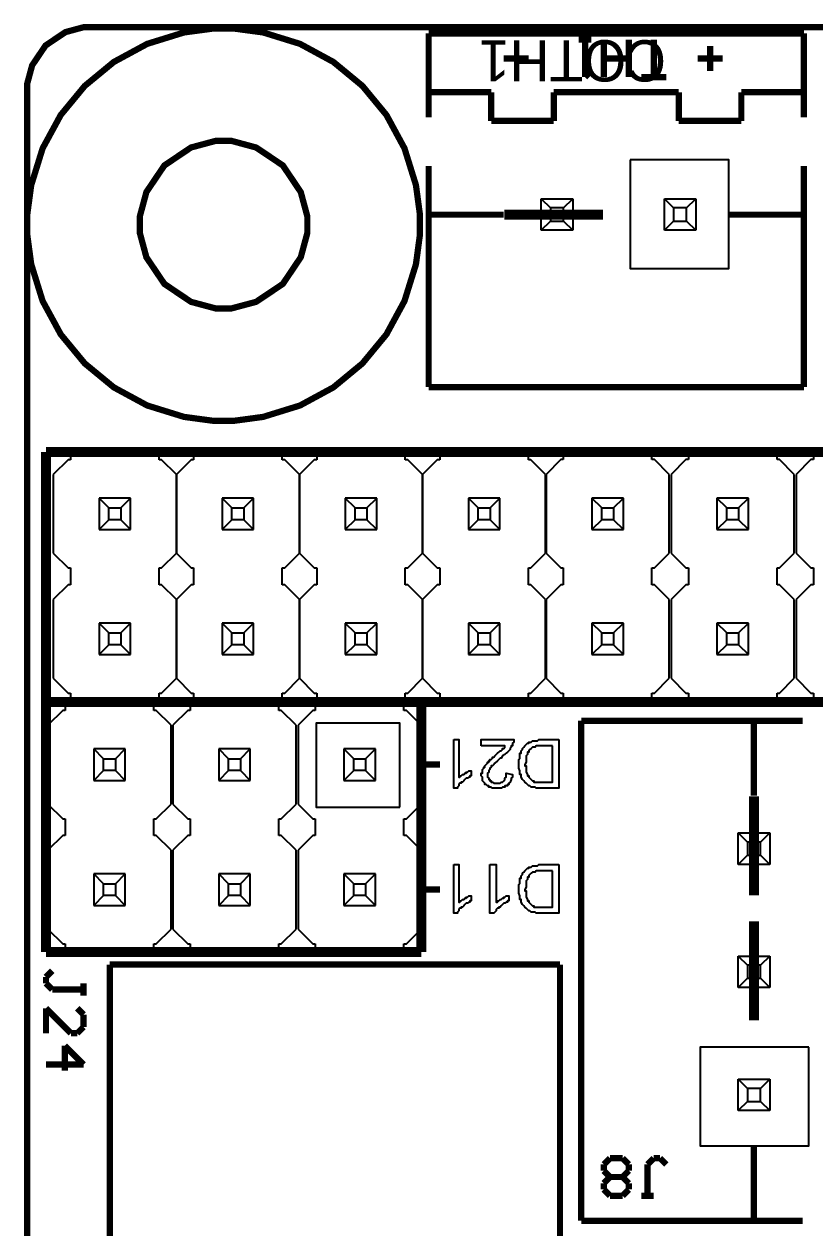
# Model space of a CAD drawing. Extents: x -110 to 1, y -84 to 0.
# Drawn here: x -109.55 to -93.49, y -24.3 to 0.15 of the extents above; entities that cross this region are included whole.
import ezdxf

# ---------------------------------------------------------------- set-up
doc = ezdxf.new("R2010")
doc.units = 0
doc.header["$MEASUREMENT"] = 0

msp = doc.modelspace()

# ---------------------------------------------------------------- linework, layer by layer
at = {"color": 7, "linetype": 'Continuous', "lineweight": 25}
for p, q in [((-99.043, -4.037), (-99.043, -3.397)), ((-99.043, -3.397), (-98.856, -3.584)), ((-99.043, -3.397), (-98.403, -3.397)), ((-98.591, -3.584), (-98.403, -3.397)), ((-98.403, -3.397), (-98.403, -4.037)), ((-96.543, -4.037), (-96.543, -3.397)), ((-96.543, -3.397), (-96.356, -3.584)), ((-96.543, -3.397), (-95.903, -3.397)), ((-96.091, -3.584), (-95.903, -3.397)), ((-95.903, -3.397), (-95.903, -4.037)), ((-98.856, -3.584), (-98.856, -3.849)), ((-98.591, -3.584), (-98.856, -3.584)), ((-98.591, -3.849), (-98.591, -3.584)), ((-96.356, -3.584), (-96.356, -3.849)), ((-96.091, -3.584), (-96.356, -3.584)), ((-96.091, -3.849), (-96.091, -3.584)), ((-99.043, -4.037), (-98.856, -3.849)), ((-98.856, -3.849), (-98.591, -3.849)), ((-98.591, -3.849), (-98.403, -4.037)), ((-96.543, -4.037), (-96.356, -3.849)), ((-96.356, -3.849), (-96.091, -3.849)), ((-96.091, -3.849), (-95.903, -4.037)), ((-98.403, -4.037), (-99.043, -4.037)), ((-95.903, -4.037), (-96.543, -4.037)), ((-108.603, -8.526), (-108.603, -8.696)), ((-106.803, -8.526), (-108.603, -8.526)), ((-106.803, -8.696), (-106.803, -8.526)), ((-106.104, -8.526), (-106.104, -8.696)), ((-104.304, -8.526), (-106.104, -8.526)), ((-104.304, -8.696), (-104.304, -8.526)), ((-103.604, -8.526), (-103.604, -8.696)), ((-101.804, -8.526), (-103.604, -8.526)), ((-101.804, -8.696), (-101.804, -8.526)), ((-101.104, -8.526), (-101.104, -8.696)), ((-99.304, -8.526), (-101.104, -8.526)), ((-99.304, -8.696), (-99.304, -8.526)), ((-98.596, -8.525), (-96.796, -8.525)), ((-98.596, -8.525), (-98.596, -8.695)), ((-96.796, -8.525), (-98.596, -8.525)), ((-96.796, -8.695), (-96.796, -8.525)), ((-96.056, -8.525), (-94.256, -8.525)), ((-96.056, -8.525), (-96.056, -8.695)), ((-94.256, -8.525), (-96.056, -8.525)), ((-94.256, -8.695), (-94.256, -8.525)), ((-93.516, -8.525), (-91.716, -8.525)), ((-93.516, -8.525), (-93.516, -8.695)), ((-91.716, -8.525), (-93.516, -8.525)), ((-108.653, -8.696), (-108.953, -8.996)), ((-108.603, -8.696), (-108.653, -8.696)), ((-106.753, -8.696), (-106.803, -8.696)), ((-106.453, -8.996), (-106.753, -8.696)), ((-106.154, -8.696), (-106.454, -8.996)), ((-106.104, -8.696), (-106.154, -8.696)), ((-104.254, -8.696), (-104.304, -8.696)), ((-103.954, -8.996), (-104.254, -8.696)), ((-103.654, -8.696), (-103.954, -8.996)), ((-103.604, -8.696), (-103.654, -8.696)), ((-101.754, -8.696), (-101.804, -8.696)), ((-101.454, -8.996), (-101.754, -8.696)), ((-101.154, -8.696), (-101.454, -8.996)), ((-101.104, -8.696), (-101.154, -8.696)), ((-99.254, -8.696), (-99.304, -8.696)), ((-98.954, -8.996), (-99.254, -8.696)), ((-98.646, -8.695), (-98.946, -8.995)), ((-98.596, -8.695), (-98.646, -8.695)), ((-96.746, -8.695), (-96.796, -8.695)), ((-96.446, -8.995), (-96.746, -8.695)), ((-96.106, -8.695), (-96.406, -8.995)), ((-96.056, -8.695), (-96.106, -8.695)), ((-94.206, -8.695), (-94.256, -8.695)), ((-93.906, -8.995), (-94.206, -8.695)), ((-93.566, -8.695), (-93.866, -8.995)), ((-93.516, -8.695), (-93.566, -8.695)), ((-108.953, -8.996), (-108.953, -10.596)), ((-106.454, -8.996), (-106.454, -10.596)), ((-106.453, -10.596), (-106.453, -8.996)), ((-103.954, -8.996), (-103.954, -10.596)), ((-103.954, -10.596), (-103.954, -8.996)), ((-101.454, -8.996), (-101.454, -10.596)), ((-101.454, -10.596), (-101.454, -8.996)), ((-98.954, -10.596), (-98.954, -8.996)), ((-98.946, -8.995), (-98.946, -10.595)), ((-96.446, -10.595), (-96.446, -8.995)), ((-96.406, -8.995), (-96.406, -10.595)), ((-93.906, -10.595), (-93.906, -8.995)), ((-93.866, -8.995), (-93.866, -10.595)), ((-107.823, -9.676), (-108.023, -9.476)), ((-107.383, -9.476), (-108.023, -9.476)), ((-108.023, -9.476), (-108.023, -10.116)), ((-107.583, -9.676), (-107.383, -9.476)), ((-107.383, -10.116), (-107.383, -9.476)), ((-105.324, -9.676), (-105.524, -9.476)), ((-104.884, -9.476), (-105.524, -9.476)), ((-105.524, -9.476), (-105.524, -10.116)), ((-105.084, -9.676), (-104.884, -9.476)), ((-104.884, -10.116), (-104.884, -9.476)), ((-102.824, -9.676), (-103.024, -9.476)), ((-102.384, -9.476), (-103.024, -9.476)), ((-103.024, -9.476), (-103.024, -10.116)), ((-102.584, -9.676), (-102.384, -9.476)), ((-102.384, -10.116), (-102.384, -9.476)), ((-100.324, -9.676), (-100.524, -9.476)), ((-99.884, -9.476), (-100.524, -9.476)), ((-100.524, -9.476), (-100.524, -10.116)), ((-100.084, -9.676), (-99.884, -9.476)), ((-99.884, -10.116), (-99.884, -9.476)), ((-97.816, -9.675), (-98.016, -9.475)), ((-97.376, -9.475), (-98.016, -9.475)), ((-98.016, -9.475), (-98.016, -10.115)), ((-97.576, -9.675), (-97.376, -9.475)), ((-97.376, -10.115), (-97.376, -9.475)), ((-95.276, -9.675), (-95.476, -9.475)), ((-94.836, -9.475), (-95.476, -9.475)), ((-95.476, -9.475), (-95.476, -10.115)), ((-95.036, -9.675), (-94.836, -9.475)), ((-94.836, -10.115), (-94.836, -9.475)), ((-107.823, -9.676), (-107.583, -9.676)), ((-107.823, -9.916), (-107.823, -9.676)), ((-107.583, -9.676), (-107.583, -9.916)), ((-105.324, -9.676), (-105.084, -9.676)), ((-105.324, -9.916), (-105.324, -9.676)), ((-105.084, -9.676), (-105.084, -9.916)), ((-102.824, -9.676), (-102.584, -9.676)), ((-102.824, -9.916), (-102.824, -9.676)), ((-102.584, -9.676), (-102.584, -9.916)), ((-100.324, -9.676), (-100.084, -9.676)), ((-100.324, -9.916), (-100.324, -9.676)), ((-100.084, -9.676), (-100.084, -9.916)), ((-97.816, -9.675), (-97.576, -9.675)), ((-97.816, -9.915), (-97.816, -9.675)), ((-97.576, -9.675), (-97.576, -9.915)), ((-95.276, -9.675), (-95.036, -9.675)), ((-95.276, -9.915), (-95.276, -9.675)), ((-95.036, -9.675), (-95.036, -9.915)), ((-107.823, -9.916), (-108.023, -10.116)), ((-107.583, -9.916), (-107.823, -9.916)), ((-107.583, -9.916), (-107.383, -10.116)), ((-105.324, -9.916), (-105.524, -10.116)), ((-105.084, -9.916), (-105.324, -9.916)), ((-105.084, -9.916), (-104.884, -10.116)), ((-102.824, -9.916), (-103.024, -10.116)), ((-102.584, -9.916), (-102.824, -9.916)), ((-102.584, -9.916), (-102.384, -10.116)), ((-100.324, -9.916), (-100.524, -10.116)), ((-100.084, -9.916), (-100.324, -9.916)), ((-100.084, -9.916), (-99.884, -10.116)), ((-97.816, -9.915), (-98.016, -10.115)), ((-97.576, -9.915), (-97.816, -9.915)), ((-97.576, -9.915), (-97.376, -10.115)), ((-95.276, -9.915), (-95.476, -10.115)), ((-95.036, -9.915), (-95.276, -9.915)), ((-95.036, -9.915), (-94.836, -10.115)), ((-108.023, -10.116), (-107.383, -10.116)), ((-105.524, -10.116), (-104.884, -10.116)), ((-103.024, -10.116), (-102.384, -10.116)), ((-100.524, -10.116), (-99.884, -10.116)), ((-98.016, -10.115), (-97.376, -10.115)), ((-95.476, -10.115), (-94.836, -10.115)), ((-108.953, -10.596), (-108.653, -10.896)), ((-106.753, -10.896), (-106.453, -10.596)), ((-106.454, -10.596), (-106.154, -10.896)), ((-104.254, -10.896), (-103.954, -10.596)), ((-103.954, -10.596), (-103.654, -10.896)), ((-101.754, -10.896), (-101.454, -10.596)), ((-101.454, -10.596), (-101.154, -10.896)), ((-99.254, -10.896), (-98.954, -10.596)), ((-98.946, -10.595), (-98.646, -10.895)), ((-96.746, -10.895), (-96.446, -10.595)), ((-96.406, -10.595), (-96.106, -10.895)), ((-94.206, -10.895), (-93.906, -10.595)), ((-93.866, -10.595), (-93.566, -10.895)), ((-108.653, -10.896), (-108.603, -10.896)), ((-108.603, -10.896), (-108.603, -11.236)), ((-106.803, -10.896), (-106.753, -10.896)), ((-106.803, -11.236), (-106.803, -10.896)), ((-106.154, -10.896), (-106.104, -10.896)), ((-106.104, -10.896), (-106.104, -11.236)), ((-104.304, -10.896), (-104.254, -10.896)), ((-104.304, -11.236), (-104.304, -10.896)), ((-103.654, -10.896), (-103.604, -10.896)), ((-103.604, -10.896), (-103.604, -11.236)), ((-101.804, -10.896), (-101.754, -10.896)), ((-101.804, -11.236), (-101.804, -10.896)), ((-101.154, -10.896), (-101.104, -10.896)), ((-101.104, -10.896), (-101.104, -11.236)), ((-99.304, -10.896), (-99.254, -10.896)), ((-99.304, -11.236), (-99.304, -10.896)), ((-98.646, -10.895), (-98.596, -10.895)), ((-98.596, -10.895), (-98.596, -11.235)), ((-96.796, -10.895), (-96.746, -10.895)), ((-96.796, -11.235), (-96.796, -10.895)), ((-96.106, -10.895), (-96.056, -10.895)), ((-96.056, -10.895), (-96.056, -11.235)), ((-94.256, -10.895), (-94.206, -10.895)), ((-94.256, -11.235), (-94.256, -10.895)), ((-93.566, -10.895), (-93.516, -10.895)), ((-93.516, -10.895), (-93.516, -11.235)), ((-108.653, -11.236), (-108.953, -11.536)), ((-108.603, -11.236), (-108.653, -11.236)), ((-106.753, -11.236), (-106.803, -11.236)), ((-106.453, -11.536), (-106.753, -11.236)), ((-106.154, -11.236), (-106.454, -11.536)), ((-106.104, -11.236), (-106.154, -11.236)), ((-104.254, -11.236), (-104.304, -11.236)), ((-103.954, -11.536), (-104.254, -11.236)), ((-103.654, -11.236), (-103.954, -11.536)), ((-103.604, -11.236), (-103.654, -11.236)), ((-101.754, -11.236), (-101.804, -11.236)), ((-101.454, -11.536), (-101.754, -11.236)), ((-101.154, -11.236), (-101.454, -11.536)), ((-101.104, -11.236), (-101.154, -11.236)), ((-99.254, -11.236), (-99.304, -11.236)), ((-98.954, -11.536), (-99.254, -11.236)), ((-98.646, -11.235), (-98.946, -11.535)), ((-98.596, -11.235), (-98.646, -11.235)), ((-96.746, -11.235), (-96.796, -11.235)), ((-96.446, -11.535), (-96.746, -11.235)), ((-96.106, -11.235), (-96.406, -11.535)), ((-96.056, -11.235), (-96.106, -11.235)), ((-94.206, -11.235), (-94.256, -11.235)), ((-93.906, -11.535), (-94.206, -11.235)), ((-93.566, -11.235), (-93.866, -11.535)), ((-93.516, -11.235), (-93.566, -11.235)), ((-108.953, -11.536), (-108.953, -13.136)), ((-106.454, -11.536), (-106.454, -13.136)), ((-106.453, -13.136), (-106.453, -11.536)), ((-103.954, -11.536), (-103.954, -13.136)), ((-103.954, -13.136), (-103.954, -11.536)), ((-101.454, -11.536), (-101.454, -13.136)), ((-101.454, -13.136), (-101.454, -11.536)), ((-98.954, -13.136), (-98.954, -11.536)), ((-98.946, -11.535), (-98.946, -13.135)), ((-96.446, -13.135), (-96.446, -11.535)), ((-96.406, -11.535), (-96.406, -13.135)), ((-93.906, -13.135), (-93.906, -11.535)), ((-93.866, -11.535), (-93.866, -13.135)), ((-107.823, -12.216), (-108.023, -12.016)), ((-107.383, -12.016), (-108.023, -12.016)), ((-108.023, -12.016), (-108.023, -12.656)), ((-107.823, -12.216), (-107.583, -12.216)), ((-107.823, -12.456), (-107.823, -12.216)), ((-107.583, -12.216), (-107.383, -12.016)), ((-107.583, -12.216), (-107.583, -12.456)), ((-107.383, -12.656), (-107.383, -12.016)), ((-105.324, -12.216), (-105.524, -12.016)), ((-104.884, -12.016), (-105.524, -12.016)), ((-105.524, -12.016), (-105.524, -12.656)), ((-105.324, -12.216), (-105.084, -12.216)), ((-105.324, -12.456), (-105.324, -12.216)), ((-105.084, -12.216), (-104.884, -12.016)), ((-105.084, -12.216), (-105.084, -12.456)), ((-104.884, -12.656), (-104.884, -12.016)), ((-102.824, -12.216), (-103.024, -12.016)), ((-102.384, -12.016), (-103.024, -12.016)), ((-103.024, -12.016), (-103.024, -12.656)), ((-102.824, -12.216), (-102.584, -12.216)), ((-102.824, -12.456), (-102.824, -12.216)), ((-102.584, -12.216), (-102.384, -12.016)), ((-102.584, -12.216), (-102.584, -12.456)), ((-102.384, -12.656), (-102.384, -12.016)), ((-100.324, -12.216), (-100.524, -12.016)), ((-99.884, -12.016), (-100.524, -12.016)), ((-100.524, -12.016), (-100.524, -12.656)), ((-100.324, -12.216), (-100.084, -12.216)), ((-100.324, -12.456), (-100.324, -12.216)), ((-100.084, -12.216), (-99.884, -12.016)), ((-100.084, -12.216), (-100.084, -12.456)), ((-99.884, -12.656), (-99.884, -12.016)), ((-97.816, -12.215), (-98.016, -12.015)), ((-97.376, -12.015), (-98.016, -12.015)), ((-98.016, -12.015), (-98.016, -12.655)), ((-97.816, -12.215), (-97.576, -12.215)), ((-97.816, -12.455), (-97.816, -12.215)), ((-97.576, -12.215), (-97.376, -12.015)), ((-97.576, -12.215), (-97.576, -12.455)), ((-97.376, -12.655), (-97.376, -12.015)), ((-95.276, -12.215), (-95.476, -12.015)), ((-94.836, -12.015), (-95.476, -12.015)), ((-95.476, -12.015), (-95.476, -12.655)), ((-95.276, -12.215), (-95.036, -12.215)), ((-95.276, -12.455), (-95.276, -12.215)), ((-95.036, -12.215), (-94.836, -12.015)), ((-95.036, -12.215), (-95.036, -12.455)), ((-94.836, -12.655), (-94.836, -12.015)), ((-107.823, -12.456), (-108.023, -12.656)), ((-107.583, -12.456), (-107.823, -12.456)), ((-107.583, -12.456), (-107.383, -12.656)), ((-105.324, -12.456), (-105.524, -12.656)), ((-105.084, -12.456), (-105.324, -12.456)), ((-105.084, -12.456), (-104.884, -12.656)), ((-102.824, -12.456), (-103.024, -12.656)), ((-102.584, -12.456), (-102.824, -12.456)), ((-102.584, -12.456), (-102.384, -12.656)), ((-100.324, -12.456), (-100.524, -12.656)), ((-100.084, -12.456), (-100.324, -12.456)), ((-100.084, -12.456), (-99.884, -12.656)), ((-97.816, -12.455), (-98.016, -12.655)), ((-97.576, -12.455), (-97.816, -12.455)), ((-97.576, -12.455), (-97.376, -12.655)), ((-95.276, -12.455), (-95.476, -12.655)), ((-95.036, -12.455), (-95.276, -12.455)), ((-95.036, -12.455), (-94.836, -12.655)), ((-108.023, -12.656), (-107.383, -12.656)), ((-105.524, -12.656), (-104.884, -12.656)), ((-103.024, -12.656), (-102.384, -12.656)), ((-100.524, -12.656), (-99.884, -12.656)), ((-98.016, -12.655), (-97.376, -12.655)), ((-95.476, -12.655), (-94.836, -12.655)), ((-108.953, -13.136), (-108.653, -13.436)), ((-106.753, -13.436), (-106.453, -13.136)), ((-106.454, -13.136), (-106.154, -13.436)), ((-104.254, -13.436), (-103.954, -13.136)), ((-103.954, -13.136), (-103.654, -13.436)), ((-101.754, -13.436), (-101.454, -13.136)), ((-101.454, -13.136), (-101.154, -13.436)), ((-99.254, -13.436), (-98.954, -13.136)), ((-98.946, -13.135), (-98.646, -13.435)), ((-96.746, -13.435), (-96.446, -13.135)), ((-96.406, -13.135), (-96.106, -13.435)), ((-94.206, -13.435), (-93.906, -13.135)), ((-93.866, -13.135), (-93.566, -13.435)), ((-108.653, -13.436), (-108.603, -13.436)), ((-108.603, -13.436), (-108.603, -13.606)), ((-106.803, -13.436), (-106.753, -13.436)), ((-106.803, -13.606), (-106.803, -13.436)), ((-106.154, -13.436), (-106.104, -13.436)), ((-106.104, -13.436), (-106.104, -13.606)), ((-104.304, -13.436), (-104.254, -13.436)), ((-104.304, -13.606), (-104.304, -13.436)), ((-103.654, -13.436), (-103.604, -13.436)), ((-103.604, -13.436), (-103.604, -13.606)), ((-101.804, -13.436), (-101.754, -13.436)), ((-101.804, -13.606), (-101.804, -13.436)), ((-101.154, -13.436), (-101.104, -13.436)), ((-101.104, -13.436), (-101.104, -13.606)), ((-99.304, -13.436), (-99.254, -13.436)), ((-99.304, -13.606), (-99.304, -13.436)), ((-98.646, -13.435), (-98.596, -13.435)), ((-98.596, -13.435), (-98.596, -13.605)), ((-96.796, -13.435), (-96.746, -13.435)), ((-96.796, -13.605), (-96.796, -13.435)), ((-96.106, -13.435), (-96.056, -13.435)), ((-96.056, -13.435), (-96.056, -13.605)), ((-94.256, -13.435), (-94.206, -13.435)), ((-94.256, -13.605), (-94.256, -13.435)), ((-93.566, -13.435), (-93.516, -13.435)), ((-93.516, -13.435), (-93.516, -13.605)), ((-108.712, -13.62), (-108.712, -13.79)), ((-106.912, -13.62), (-108.712, -13.62)), ((-108.603, -13.606), (-106.803, -13.606)), ((-106.912, -13.79), (-106.912, -13.62)), ((-106.172, -13.62), (-106.172, -13.79)), ((-104.372, -13.62), (-106.172, -13.62)), ((-106.104, -13.606), (-104.304, -13.606)), ((-104.372, -13.79), (-104.372, -13.62)), ((-103.632, -13.62), (-103.632, -13.79)), ((-101.832, -13.62), (-103.632, -13.62)), ((-103.604, -13.606), (-101.804, -13.606)), ((-101.832, -13.79), (-101.832, -13.62)), ((-101.104, -13.606), (-99.304, -13.606)), ((-98.596, -13.605), (-96.796, -13.605)), ((-96.056, -13.605), (-94.256, -13.605)), ((-93.516, -13.605), (-91.716, -13.605)), ((-108.762, -13.79), (-109.062, -14.09)), ((-108.712, -13.79), (-108.762, -13.79)), ((-106.862, -13.79), (-106.912, -13.79)), ((-106.562, -14.09), (-106.862, -13.79)), ((-106.222, -13.79), (-106.522, -14.09)), ((-106.172, -13.79), (-106.222, -13.79)), ((-104.322, -13.79), (-104.372, -13.79)), ((-104.022, -14.09), (-104.322, -13.79)), ((-103.682, -13.79), (-103.982, -14.09)), ((-103.632, -13.79), (-103.682, -13.79)), ((-101.782, -13.79), (-101.832, -13.79)), ((-101.482, -14.09), (-101.782, -13.79)), ((-109.062, -14.09), (-109.062, -15.69)), ((-106.562, -15.69), (-106.562, -14.09)), ((-106.522, -14.09), (-106.522, -15.69)), ((-104.022, -15.69), (-104.022, -14.09)), ((-103.982, -14.09), (-103.982, -15.69)), ((-101.482, -15.69), (-101.482, -14.09)), ((-107.932, -14.77), (-108.132, -14.57)), ((-107.492, -14.57), (-108.132, -14.57)), ((-108.132, -14.57), (-108.132, -15.21)), ((-107.692, -14.77), (-107.492, -14.57)), ((-107.492, -15.21), (-107.492, -14.57)), ((-105.392, -14.77), (-105.592, -14.57)), ((-104.952, -14.57), (-105.592, -14.57)), ((-105.592, -14.57), (-105.592, -15.21)), ((-105.152, -14.77), (-104.952, -14.57)), ((-104.952, -15.21), (-104.952, -14.57)), ((-102.852, -14.77), (-103.052, -14.57)), ((-102.412, -14.57), (-103.052, -14.57)), ((-103.052, -14.57), (-103.052, -15.21)), ((-102.612, -14.77), (-102.412, -14.57)), ((-102.412, -15.21), (-102.412, -14.57)), ((-107.932, -14.77), (-107.692, -14.77)), ((-107.932, -15.01), (-107.932, -14.77)), ((-107.692, -14.77), (-107.692, -15.01)), ((-105.392, -14.77), (-105.152, -14.77)), ((-105.392, -15.01), (-105.392, -14.77)), ((-105.152, -14.77), (-105.152, -15.01)), ((-102.852, -14.77), (-102.612, -14.77)), ((-102.852, -15.01), (-102.852, -14.77)), ((-102.612, -14.77), (-102.612, -15.01)), ((-107.932, -15.01), (-108.132, -15.21)), ((-107.692, -15.01), (-107.932, -15.01)), ((-107.692, -15.01), (-107.492, -15.21)), ((-105.392, -15.01), (-105.592, -15.21)), ((-105.152, -15.01), (-105.392, -15.01)), ((-105.152, -15.01), (-104.952, -15.21)), ((-102.852, -15.01), (-103.052, -15.21)), ((-102.612, -15.01), (-102.852, -15.01)), ((-102.612, -15.01), (-102.412, -15.21)), ((-108.132, -15.21), (-107.492, -15.21)), ((-105.592, -15.21), (-104.952, -15.21)), ((-103.052, -15.21), (-102.412, -15.21)), ((-109.062, -15.69), (-108.762, -15.99)), ((-106.862, -15.99), (-106.562, -15.69)), ((-106.522, -15.69), (-106.222, -15.99)), ((-104.322, -15.99), (-104.022, -15.69)), ((-103.982, -15.69), (-103.682, -15.99)), ((-101.782, -15.99), (-101.482, -15.69)), ((-108.762, -15.99), (-108.712, -15.99)), ((-108.712, -15.99), (-108.712, -16.33)), ((-106.912, -15.99), (-106.862, -15.99)), ((-106.912, -16.33), (-106.912, -15.99)), ((-106.222, -15.99), (-106.172, -15.99)), ((-106.172, -15.99), (-106.172, -16.33)), ((-104.372, -15.99), (-104.322, -15.99)), ((-104.372, -16.33), (-104.372, -15.99)), ((-103.682, -15.99), (-103.632, -15.99)), ((-103.632, -15.99), (-103.632, -16.33)), ((-101.832, -15.99), (-101.782, -15.99)), ((-101.832, -16.33), (-101.832, -15.99)), ((-108.762, -16.33), (-109.062, -16.63)), ((-108.712, -16.33), (-108.762, -16.33)), ((-106.862, -16.33), (-106.912, -16.33)), ((-106.562, -16.63), (-106.862, -16.33)), ((-106.222, -16.33), (-106.522, -16.63)), ((-106.172, -16.33), (-106.222, -16.33)), ((-104.322, -16.33), (-104.372, -16.33)), ((-104.022, -16.63), (-104.322, -16.33)), ((-103.682, -16.33), (-103.982, -16.63)), ((-103.632, -16.33), (-103.682, -16.33)), ((-101.782, -16.33), (-101.832, -16.33)), ((-101.482, -16.63), (-101.782, -16.33)), ((-95.045, -16.917), (-95.045, -16.277)), ((-95.045, -16.277), (-94.857, -16.465)), ((-95.045, -16.277), (-94.405, -16.277)), ((-94.405, -16.277), (-94.592, -16.465)), ((-94.405, -16.277), (-94.405, -16.917)), ((-94.857, -16.465), (-94.857, -16.73)), ((-94.592, -16.465), (-94.857, -16.465)), ((-94.592, -16.73), (-94.592, -16.465)), ((-109.062, -16.63), (-109.062, -18.23)), ((-106.562, -18.23), (-106.562, -16.63)), ((-106.522, -16.63), (-106.522, -18.23)), ((-104.022, -18.23), (-104.022, -16.63)), ((-103.982, -16.63), (-103.982, -18.23)), ((-101.482, -18.23), (-101.482, -16.63)), ((-94.857, -16.73), (-95.045, -16.917)), ((-94.857, -16.73), (-94.592, -16.73)), ((-94.592, -16.73), (-94.405, -16.917)), ((-107.932, -17.31), (-108.132, -17.11)), ((-107.492, -17.11), (-108.132, -17.11)), ((-108.132, -17.11), (-108.132, -17.75)), ((-107.692, -17.31), (-107.492, -17.11)), ((-107.492, -17.75), (-107.492, -17.11)), ((-105.392, -17.31), (-105.592, -17.11)), ((-104.952, -17.11), (-105.592, -17.11)), ((-105.592, -17.11), (-105.592, -17.75)), ((-105.152, -17.31), (-104.952, -17.11)), ((-104.952, -17.75), (-104.952, -17.11)), ((-102.852, -17.31), (-103.052, -17.11)), ((-102.412, -17.11), (-103.052, -17.11)), ((-103.052, -17.11), (-103.052, -17.75)), ((-102.612, -17.31), (-102.412, -17.11)), ((-102.412, -17.75), (-102.412, -17.11)), ((-94.405, -16.917), (-95.045, -16.917)), ((-107.932, -17.31), (-107.692, -17.31)), ((-107.932, -17.55), (-107.932, -17.31)), ((-107.692, -17.31), (-107.692, -17.55)), ((-105.392, -17.31), (-105.152, -17.31)), ((-105.392, -17.55), (-105.392, -17.31)), ((-105.152, -17.31), (-105.152, -17.55)), ((-102.852, -17.31), (-102.612, -17.31)), ((-102.852, -17.55), (-102.852, -17.31)), ((-102.612, -17.31), (-102.612, -17.55)), ((-107.932, -17.55), (-108.132, -17.75)), ((-107.692, -17.55), (-107.932, -17.55)), ((-107.692, -17.55), (-107.492, -17.75)), ((-105.392, -17.55), (-105.592, -17.75)), ((-105.152, -17.55), (-105.392, -17.55)), ((-105.152, -17.55), (-104.952, -17.75)), ((-102.852, -17.55), (-103.052, -17.75)), ((-102.612, -17.55), (-102.852, -17.55)), ((-102.612, -17.55), (-102.412, -17.75)), ((-108.132, -17.75), (-107.492, -17.75)), ((-105.592, -17.75), (-104.952, -17.75)), ((-103.052, -17.75), (-102.412, -17.75)), ((-109.062, -18.23), (-108.762, -18.53)), ((-106.862, -18.53), (-106.562, -18.23)), ((-106.522, -18.23), (-106.222, -18.53)), ((-104.322, -18.53), (-104.022, -18.23)), ((-103.982, -18.23), (-103.682, -18.53)), ((-101.782, -18.53), (-101.482, -18.23)), ((-108.762, -18.53), (-108.712, -18.53)), ((-108.712, -18.53), (-108.712, -18.7)), ((-106.912, -18.53), (-106.862, -18.53)), ((-106.912, -18.7), (-106.912, -18.53)), ((-106.222, -18.53), (-106.172, -18.53)), ((-106.172, -18.53), (-106.172, -18.7)), ((-104.372, -18.53), (-104.322, -18.53)), ((-104.372, -18.7), (-104.372, -18.53)), ((-103.682, -18.53), (-103.632, -18.53)), ((-103.632, -18.53), (-103.632, -18.7)), ((-101.832, -18.53), (-101.782, -18.53)), ((-101.832, -18.7), (-101.832, -18.53)), ((-108.712, -18.7), (-106.912, -18.7)), ((-106.912, -18.7), (-108.712, -18.7)), ((-106.172, -18.7), (-104.372, -18.7)), ((-104.372, -18.7), (-106.172, -18.7)), ((-103.632, -18.7), (-101.832, -18.7)), ((-101.832, -18.7), (-103.632, -18.7)), ((-95.045, -19.417), (-95.045, -18.777)), ((-95.045, -18.777), (-94.857, -18.965)), ((-95.045, -18.777), (-94.405, -18.777)), ((-94.405, -18.777), (-94.592, -18.965)), ((-94.405, -18.777), (-94.405, -19.417)), ((-94.857, -18.965), (-94.857, -19.23)), ((-94.592, -18.965), (-94.857, -18.965)), ((-94.592, -19.23), (-94.592, -18.965)), ((-94.857, -19.23), (-95.045, -19.417)), ((-94.857, -19.23), (-94.592, -19.23)), ((-94.592, -19.23), (-94.405, -19.417)), ((-94.405, -19.417), (-95.045, -19.417)), ((-95.045, -21.917), (-95.045, -21.277)), ((-95.045, -21.277), (-94.857, -21.465)), ((-95.045, -21.277), (-94.405, -21.277)), ((-94.857, -21.465), (-94.857, -21.73)), ((-94.592, -21.465), (-94.857, -21.465)), ((-94.405, -21.277), (-94.592, -21.465)), ((-94.592, -21.73), (-94.592, -21.465)), ((-94.405, -21.277), (-94.405, -21.917)), ((-94.857, -21.73), (-95.045, -21.917)), ((-94.857, -21.73), (-94.592, -21.73)), ((-94.592, -21.73), (-94.405, -21.917)), ((-94.405, -21.917), (-95.045, -21.917))]:
    msp.add_line(p, q, dxfattribs=at)
at = {"color": 0}
for points, const_width in [([(-109.482, -1.181), (-109.482, -1.058), (-109.382, -0.687), (-109.11, -0.284), (-108.706, -0.012), (-108.335, 0.088), (-108.213, 0.088)], 0.127), ([(-0.702, 0.088), (-108.213, 0.088)], 0.127), ([(-101.33, -0.039), (-101.33, -1.232)], 0.127), ([(-93.71, -0.039), (-101.33, -0.039)], 0.127), ([(-93.71, -0.039), (-93.71, -1.232)], 0.127), ([(-98.028, -0.166), (-98.282, -0.166)], 0.127), ([(-98.282, -0.166), (-98.154, -0.166)], 0.127), ([(-98.154, -0.166), (-98.154, -0.927)], 0.127), ([(-97.773, -0.927), (-97.773, -0.166)], 0.127), ([(-97.266, -0.927), (-97.266, -0.166)], 0.127), ([(-97.266, -0.166), (-97.266, -0.546)], 0.127), ([(-96.758, -0.927), (-96.758, -0.166)], 0.127), ([(-95.615, -0.8), (-95.615, -0.293)], 0.127), ([(-99.297, -0.546), (-99.806, -0.546)], 0.127), ([(-97.266, -0.546), (-97.773, -0.546)], 0.127), ([(-97.773, -0.546), (-97.773, -0.927)], 0.127), ([(-95.361, -0.546), (-95.869, -0.546)], 0.127), ([(-98.154, -0.927), (-98.028, -0.8)], 0.127), ([(-96.504, -0.927), (-97.012, -0.927)], 0.127), ([(-97.012, -0.927), (-96.758, -0.927)], 0.127), ([(-109.482, -1.181), (-109.482, -82.587)], 0.127), ([(-101.33, -1.232), (-101.33, -1.74)], 0.127), ([(-100.059, -1.232), (-101.33, -1.232)], 0.127), ([(-100.059, -1.232), (-100.059, -1.816)], 0.127), ([(-98.79, -1.232), (-98.79, -1.816)], 0.127), ([(-96.25, -1.232), (-98.79, -1.232)], 0.127), ([(-96.25, -1.232), (-96.25, -1.816)], 0.127), ([(-93.71, -1.232), (-94.98, -1.232)], 0.127), ([(-94.98, -1.232), (-94.98, -1.816)], 0.127), ([(-93.71, -1.232), (-93.71, -1.74)], 0.127), ([(-98.79, -1.816), (-100.059, -1.816)], 0.127), ([(-94.98, -1.816), (-96.25, -1.816)], 0.127), ([(-101.33, -2.73), (-101.33, -7.223)], 0.127), ([(-98.79, -3.618), (-98.79, -3.821)], 2.006), ([(-93.71, -2.73), (-93.71, -7.223)], 0.127), ([(-99.806, -3.72), (-101.33, -3.72)], 0.127), ([(-93.71, -3.72), (-95.234, -3.72)], 0.127), ([(-93.71, -7.223), (-101.33, -7.223)], 0.127), ([(-109.101, -8.543), (-109.101, -13.62)], 0.203), ([(-91.323, -8.543), (-109.101, -8.543)], 0.203), ([(-109.101, -13.62), (-109.101, -18.696)], 0.203), ([(-104.225, -13.62), (-109.101, -13.62)], 0.203), ([(-91.323, -13.62), (-109.101, -13.62)], 0.203), ([(-101.482, -13.62), (-109.101, -13.62)], 0.203), ([(-101.482, -13.62), (-101.482, -18.696)], 0.203), ([(-98.231, -14), (-98.231, -24.154)], 0.127), ([(-93.735, -14), (-98.231, -14)], 0.127), ([(-94.726, -14), (-94.726, -15.523)], 0.127), ([(-101.101, -14.888), (-101.482, -14.888)], 0.127), ([(-94.624, -16.539), (-94.828, -16.539)], 2.006), ([(-101.101, -17.427), (-101.482, -17.427)], 0.127), ([(-94.624, -19.077), (-94.828, -19.077)], 2.006), ([(-101.482, -18.696), (-109.101, -18.696)], 0.203), ([(-109.101, -19.204), (-108.974, -19.077)], 0.127), ([(-107.806, -18.95), (-107.806, -22.758)], 0.127), ([(-105.774, -18.95), (-107.806, -18.95)], 0.127), ([(-100.694, -18.95), (-105.774, -18.95)], 0.127), ([(-98.663, -18.95), (-100.694, -18.95)], 0.127), ([(-98.663, -18.95), (-98.663, -25.296)], 0.127), ([(-109.101, -19.331), (-109.101, -19.204)], 0.127), ([(-108.974, -19.457), (-109.101, -19.331)], 0.127), ([(-108.339, -19.584), (-108.339, -19.331)], 0.127), ([(-108.339, -19.331), (-108.339, -19.457)], 0.127), ([(-108.339, -19.457), (-108.974, -19.457)], 0.127), ([(-109.101, -20.346), (-109.101, -19.838)], 0.127), ([(-109.101, -19.838), (-108.593, -20.346)], 0.127), ([(-108.339, -19.965), (-108.467, -19.838)], 0.127), ([(-108.339, -20.219), (-108.339, -19.965)], 0.127), ([(-108.593, -20.346), (-108.467, -20.346)], 0.127), ([(-108.467, -20.346), (-108.339, -20.219)], 0.127), ([(-108.339, -20.981), (-108.72, -20.6)], 0.127), ([(-108.72, -20.6), (-108.72, -21.108)], 0.127), ([(-109.101, -20.981), (-108.339, -20.981)], 0.127), ([(-107.806, -22.758), (-107.806, -35.449)], 0.127), ([(-94.726, -22.631), (-94.726, -24.154)], 0.127), ([(-97.773, -23.011), (-97.646, -22.884)], 0.127), ([(-97.773, -23.138), (-97.773, -23.011)], 0.127), ([(-97.646, -22.884), (-97.393, -22.884)], 0.127), ([(-97.393, -22.884), (-97.266, -23.011)], 0.127), ([(-97.266, -23.011), (-97.266, -23.138)], 0.127), ([(-96.885, -23.011), (-96.758, -22.884)], 0.127), ([(-96.885, -23.646), (-96.885, -23.011)], 0.127), ([(-96.758, -22.884), (-96.631, -22.884)], 0.127), ([(-96.631, -22.884), (-96.504, -23.011)], 0.127), ([(-97.646, -23.265), (-97.773, -23.138)], 0.127), ([(-97.773, -23.392), (-97.646, -23.265)], 0.127), ([(-97.393, -23.265), (-97.646, -23.265)], 0.127), ([(-97.266, -23.138), (-97.393, -23.265)], 0.127), ([(-97.393, -23.265), (-97.266, -23.392)], 0.127), ([(-97.773, -23.519), (-97.773, -23.392)], 0.127), ([(-97.646, -23.646), (-97.773, -23.519)], 0.127), ([(-97.266, -23.519), (-97.393, -23.646)], 0.127), ([(-97.266, -23.392), (-97.266, -23.519)], 0.127), ([(-97.393, -23.646), (-97.646, -23.646)], 0.127), ([(-97.012, -23.646), (-96.758, -23.646)], 0.127), ([(-96.758, -23.646), (-96.885, -23.646)], 0.127), ([(-93.735, -24.154), (-98.231, -24.154)], 0.127)]:
    msp.add_lwpolyline(points, dxfattribs=dict(at, const_width=const_width))
for points, const_width in [([(-109.482, -3.923), (-109.482, -4.124), (-109.401, -4.726), (-109.169, -5.474), (-108.801, -6.151), (-108.314, -6.741), (-107.723, -7.228), (-107.046, -7.595), (-106.298, -7.827), (-105.695, -7.908), (-105.495, -7.908), (-105.293, -7.908), (-104.691, -7.827), (-103.942, -7.595), (-103.265, -7.228), (-102.675, -6.741), (-102.188, -6.151), (-101.821, -5.474), (-101.588, -4.726), (-101.507, -4.124), (-101.507, -3.923), (-101.507, -3.722), (-101.588, -3.12), (-101.821, -2.372), (-102.188, -1.695), (-102.675, -1.105), (-103.265, -0.618), (-103.942, -0.251), (-104.691, -0.019), (-105.293, 0.062), (-105.495, 0.062), (-105.695, 0.062), (-106.298, -0.019), (-107.046, -0.251), (-107.723, -0.618), (-108.314, -1.105), (-108.801, -1.695), (-109.169, -2.372), (-109.401, -3.12), (-109.482, -3.722), (-109.482, -3.923)], 0.127), ([(-98.154, -0.927), (-98.154, -0.927)], 0.127), ([(-107.196, -3.923), (-107.196, -4.089), (-107.062, -4.585), (-106.697, -5.126), (-106.157, -5.49), (-105.66, -5.623), (-105.495, -5.623), (-105.33, -5.623), (-104.833, -5.49), (-104.291, -5.126), (-103.927, -4.585), (-103.793, -4.089), (-103.793, -3.923), (-103.793, -3.758), (-103.927, -3.261), (-104.291, -2.72), (-104.833, -2.356), (-105.33, -2.222), (-105.495, -2.222), (-105.66, -2.222), (-106.157, -2.356), (-106.697, -2.72), (-107.062, -3.261), (-107.196, -3.758), (-107.196, -3.923)], 0.127), ([(-103.767, -3.923), (-103.819, -3.593), (-103.894, -3.263), (-104.073, -2.958), (-104.276, -2.705), (-104.53, -2.501), (-104.835, -2.349), (-105.139, -2.247), (-105.495, -2.222), (-105.495, -2.222), (-105.825, -2.247), (-106.13, -2.349), (-106.434, -2.501), (-106.689, -2.705), (-106.917, -2.958), (-107.069, -3.263), (-107.171, -3.593), (-107.196, -3.923), (-107.196, -3.923), (-107.171, -4.253), (-107.069, -4.583), (-106.917, -4.862), (-106.689, -5.116), (-106.434, -5.344), (-106.13, -5.496), (-105.825, -5.598), (-105.495, -5.623), (-105.495, -5.623), (-105.139, -5.598), (-104.835, -5.496), (-104.53, -5.344), (-104.276, -5.116), (-104.073, -4.862), (-103.894, -4.583), (-103.819, -4.253), (-103.767, -3.923)], 0.0254), ([(-103.767, -3.923), (-103.819, -3.593), (-103.894, -3.263), (-104.073, -2.958), (-104.276, -2.705), (-104.53, -2.501), (-104.835, -2.349), (-105.139, -2.247), (-105.495, -2.222), (-105.495, -2.222), (-105.825, -2.247), (-106.13, -2.349), (-106.434, -2.501), (-106.689, -2.705), (-106.917, -2.958), (-107.069, -3.263), (-107.171, -3.593), (-107.196, -3.923), (-107.196, -3.923), (-107.171, -4.253), (-107.069, -4.583), (-106.917, -4.862), (-106.689, -5.116), (-106.434, -5.344), (-106.13, -5.496), (-105.825, -5.598), (-105.495, -5.623), (-105.495, -5.623), (-105.139, -5.598), (-104.835, -5.496), (-104.53, -5.344), (-104.276, -5.116), (-104.073, -4.862), (-103.894, -4.583), (-103.819, -4.253), (-103.767, -3.923)], 0.0254), ([(-103.767, -3.923), (-103.819, -3.593), (-103.894, -3.263), (-104.073, -2.958), (-104.276, -2.705), (-104.53, -2.501), (-104.835, -2.349), (-105.139, -2.247), (-105.495, -2.222), (-105.495, -2.222), (-105.825, -2.247), (-106.13, -2.349), (-106.434, -2.501), (-106.689, -2.705), (-106.917, -2.958), (-107.069, -3.263), (-107.171, -3.593), (-107.196, -3.923), (-107.196, -3.923), (-107.171, -4.253), (-107.069, -4.583), (-106.917, -4.862), (-106.689, -5.116), (-106.434, -5.344), (-106.13, -5.496), (-105.825, -5.598), (-105.495, -5.623), (-105.495, -5.623), (-105.139, -5.598), (-104.835, -5.496), (-104.53, -5.344), (-104.276, -5.116), (-104.073, -4.862), (-103.894, -4.583), (-103.819, -4.253), (-103.767, -3.923)], 0.0254), ([(-103.767, -3.923), (-103.819, -3.593), (-103.894, -3.263), (-104.073, -2.958), (-104.276, -2.705), (-104.53, -2.501), (-104.835, -2.349), (-105.139, -2.247), (-105.495, -2.222), (-105.495, -2.222), (-105.825, -2.247), (-106.13, -2.349), (-106.434, -2.501), (-106.689, -2.705), (-106.917, -2.958), (-107.069, -3.263), (-107.171, -3.593), (-107.196, -3.923), (-107.196, -3.923), (-107.171, -4.253), (-107.069, -4.583), (-106.917, -4.862), (-106.689, -5.116), (-106.434, -5.344), (-106.13, -5.496), (-105.825, -5.598), (-105.495, -5.623), (-105.495, -5.623), (-105.139, -5.598), (-104.835, -5.496), (-104.53, -5.344), (-104.276, -5.116), (-104.073, -4.862), (-103.894, -4.583), (-103.819, -4.253), (-103.767, -3.923)], 0.0254), ([(-107.832, -9.812), (-107.832, -9.812)], 1.702), ([(-105.291, -9.812), (-105.291, -9.812)], 1.702), ([(-102.752, -9.812), (-102.752, -9.812)], 1.702), ([(-100.212, -9.812), (-100.212, -9.812)], 1.702), ([(-97.672, -9.812), (-97.672, -9.812)], 1.702), ([(-95.132, -9.812), (-95.132, -9.812)], 1.702), ([(-107.832, -12.35), (-107.832, -12.35)], 1.702), ([(-105.291, -12.35), (-105.291, -12.35)], 1.702), ([(-102.752, -12.35), (-102.752, -12.35)], 1.702), ([(-100.212, -12.35), (-100.212, -12.35)], 1.702), ([(-97.672, -12.35), (-97.672, -12.35)], 1.702), ([(-95.132, -12.35), (-95.132, -12.35)], 1.702), ([(-107.832, -14.888), (-107.832, -14.888)], 1.702), ([(-105.291, -14.888), (-105.291, -14.888)], 1.702), ([(-107.832, -17.427), (-107.832, -17.427)], 1.702), ([(-105.291, -17.427), (-105.291, -17.427)], 1.702), ([(-102.752, -17.427), (-102.752, -17.427)], 1.702), ([(-100.465, -20.854), (-100.465, -20.854)], 2.489), ([(-100.465, -20.854), (-100.465, -20.854)], 0.991), ([(-104.504, -24.027), (-104.504, -24.027)], 1.702), ([(-101.965, -24.027), (-101.965, -24.027)], 1.702)]:
    msp.add_lwpolyline(points, close=True, dxfattribs=dict(at, const_width=const_width))
for points in [[(-97.24, -2.603), (-97.24, -4.811), (-95.234, -4.811), (-95.234, -2.603), (-97.24, -2.603)], [(-101.913, -15.752), (-101.913, -14.051), (-103.615, -14.051), (-103.615, -15.752), (-101.913, -15.752)], [(-100.822, -14.381), (-100.72, -14.381), (-100.72, -15.142), (-100.72, -15.142), (-100.694, -15.142), (-100.694, -15.142), (-100.694, -15.117), (-100.669, -15.117), (-100.643, -15.092), (-100.619, -15.092), (-100.593, -15.066), (-100.593, -15.066), (-100.593, -15.066), (-100.593, -15.066), (-100.568, -15.066), (-100.568, -15.041), (-100.542, -15.041), (-100.517, -15.015), (-100.491, -15.015), (-100.465, -15.015), (-100.465, -15.117), (-100.465, -15.117), (-100.491, -15.117), (-100.491, -15.117), (-100.491, -15.142), (-100.491, -15.142), (-100.517, -15.142), (-100.542, -15.168), (-100.568, -15.168), (-100.593, -15.193), (-100.619, -15.219), (-100.643, -15.244), (-100.643, -15.244), (-100.643, -15.244), (-100.669, -15.244), (-100.669, -15.269), (-100.694, -15.269), (-100.72, -15.294), (-100.72, -15.32), (-100.746, -15.346), (-100.746, -15.371), (-100.822, -15.371), (-100.822, -14.381)], [(-100.263, -14.508), (-100.263, -14.381), (-99.603, -14.381), (-99.603, -14.381), (-99.603, -14.406), (-99.603, -14.406), (-99.603, -14.406), (-99.603, -14.432), (-99.603, -14.432), (-99.628, -14.457), (-99.628, -14.482), (-99.628, -14.482), (-99.628, -14.482), (-99.628, -14.482), (-99.628, -14.508), (-99.653, -14.508), (-99.653, -14.533), (-99.678, -14.559), (-99.678, -14.584), (-99.704, -14.609), (-99.704, -14.609), (-99.704, -14.609), (-99.704, -14.609), (-99.729, -14.634), (-99.729, -14.634), (-99.755, -14.66), (-99.78, -14.686), (-99.831, -14.711), (-99.857, -14.761), (-99.857, -14.761), (-99.857, -14.761), (-99.881, -14.761), (-99.881, -14.761), (-99.907, -14.787), (-99.907, -14.787), (-99.933, -14.813), (-99.983, -14.863), (-100.009, -14.888), (-100.035, -14.914), (-100.059, -14.914), (-100.059, -14.939), (-100.085, -14.965), (-100.085, -14.965), (-100.085, -14.965), (-100.085, -14.965), (-100.085, -14.965), (-100.085, -14.99), (-100.11, -15.015), (-100.11, -15.015), (-100.11, -15.041), (-100.135, -15.066), (-100.135, -15.092), (-100.135, -15.092), (-100.135, -15.117), (-100.135, -15.117), (-100.135, -15.117), (-100.135, -15.142), (-100.11, -15.168), (-100.11, -15.193), (-100.085, -15.193), (-100.085, -15.219), (-100.085, -15.219), (-100.059, -15.219), (-100.059, -15.244), (-100.035, -15.244), (-100.035, -15.244), (-100.009, -15.269), (-99.983, -15.269), (-99.933, -15.269), (-99.933, -15.269), (-99.933, -15.269), (-99.933, -15.269), (-99.933, -15.269), (-99.907, -15.269), (-99.907, -15.269), (-99.881, -15.269), (-99.857, -15.244), (-99.831, -15.244), (-99.806, -15.219), (-99.806, -15.219), (-99.806, -15.219), (-99.78, -15.193), (-99.78, -15.168), (-99.78, -15.168), (-99.755, -15.142), (-99.755, -15.117), (-99.755, -15.066), (-99.628, -15.092), (-99.628, -15.092), (-99.628, -15.092), (-99.628, -15.092), (-99.628, -15.117), (-99.628, -15.117), (-99.628, -15.142), (-99.653, -15.168), (-99.653, -15.193), (-99.678, -15.244), (-99.704, -15.269), (-99.704, -15.294), (-99.729, -15.294), (-99.729, -15.294), (-99.729, -15.294), (-99.729, -15.294), (-99.729, -15.32), (-99.755, -15.32), (-99.755, -15.32), (-99.78, -15.32), (-99.78, -15.346), (-99.806, -15.346), (-99.806, -15.346), (-99.831, -15.346), (-99.857, -15.371), (-99.907, -15.371), (-99.933, -15.371), (-99.958, -15.371), (-99.958, -15.371), (-99.958, -15.371), (-99.958, -15.371), (-99.958, -15.371), (-99.983, -15.371), (-99.983, -15.371), (-100.009, -15.371), (-100.035, -15.371), (-100.059, -15.346), (-100.11, -15.346), (-100.11, -15.32), (-100.135, -15.32), (-100.161, -15.294), (-100.161, -15.294), (-100.161, -15.294), (-100.161, -15.294), (-100.187, -15.294), (-100.187, -15.269), (-100.187, -15.269), (-100.187, -15.269), (-100.212, -15.244), (-100.238, -15.219), (-100.238, -15.168), (-100.238, -15.142), (-100.263, -15.117), (-100.263, -15.092), (-100.263, -15.092), (-100.263, -15.092), (-100.263, -15.066), (-100.238, -15.066), (-100.238, -15.041), (-100.238, -15.015), (-100.238, -15.015), (-100.238, -14.99), (-100.238, -14.99), (-100.212, -14.965), (-100.212, -14.965), (-100.212, -14.939), (-100.187, -14.939), (-100.187, -14.914), (-100.161, -14.888), (-100.135, -14.863), (-100.135, -14.863), (-100.135, -14.863), (-100.135, -14.838), (-100.11, -14.838), (-100.11, -14.813), (-100.085, -14.813), (-100.085, -14.787), (-100.059, -14.787), (-100.035, -14.761), (-100.035, -14.736), (-100.009, -14.736), (-99.983, -14.711), (-99.958, -14.686), (-99.958, -14.686), (-99.958, -14.686), (-99.958, -14.686), (-99.958, -14.686), (-99.933, -14.66), (-99.907, -14.634), (-99.881, -14.609), (-99.857, -14.609), (-99.831, -14.584), (-99.831, -14.584), (-99.831, -14.559), (-99.831, -14.559), (-99.831, -14.559), (-99.806, -14.559), (-99.806, -14.559), (-99.78, -14.533), (-99.78, -14.508), (-100.263, -14.508)], [(-98.688, -14.381), (-98.688, -15.371), (-99.018, -15.371), (-99.018, -15.371), (-99.018, -15.371), (-99.044, -15.371), (-99.044, -15.371), (-99.044, -15.371), (-99.069, -15.371), (-99.095, -15.371), (-99.119, -15.371), (-99.145, -15.371), (-99.17, -15.346), (-99.196, -15.346), (-99.196, -15.346), (-99.196, -15.346), (-99.196, -15.346), (-99.222, -15.346), (-99.222, -15.346), (-99.247, -15.346), (-99.273, -15.32), (-99.297, -15.32), (-99.323, -15.294), (-99.348, -15.269), (-99.348, -15.269), (-99.348, -15.269), (-99.348, -15.269), (-99.374, -15.244), (-99.374, -15.244), (-99.399, -15.219), (-99.425, -15.193), (-99.45, -15.142), (-99.45, -15.117), (-99.45, -15.117), (-99.45, -15.117), (-99.45, -15.092), (-99.45, -15.092), (-99.476, -15.092), (-99.476, -15.066), (-99.476, -15.066), (-99.476, -15.041), (-99.476, -15.041), (-99.476, -15.015), (-99.5, -14.965), (-99.5, -14.939), (-99.5, -14.888), (-99.5, -14.888), (-99.5, -14.888), (-99.5, -14.863), (-99.5, -14.863), (-99.5, -14.863), (-99.5, -14.838), (-99.5, -14.813), (-99.5, -14.787), (-99.476, -14.761), (-99.476, -14.711), (-99.476, -14.686), (-99.476, -14.686), (-99.476, -14.686), (-99.476, -14.686), (-99.476, -14.66), (-99.45, -14.66), (-99.45, -14.634), (-99.45, -14.609), (-99.425, -14.584), (-99.425, -14.559), (-99.399, -14.533), (-99.399, -14.533), (-99.399, -14.533), (-99.399, -14.533), (-99.374, -14.508), (-99.374, -14.508), (-99.348, -14.482), (-99.323, -14.457), (-99.323, -14.457), (-99.323, -14.457), (-99.297, -14.457), (-99.297, -14.432), (-99.273, -14.432), (-99.273, -14.432), (-99.247, -14.432), (-99.222, -14.406), (-99.196, -14.406), (-99.196, -14.406), (-99.196, -14.406), (-99.196, -14.406), (-99.17, -14.406), (-99.145, -14.406), (-99.119, -14.406), (-99.095, -14.381), (-99.069, -14.381), (-99.044, -14.381), (-98.688, -14.381)], [(-98.815, -14.508), (-99.018, -14.508), (-99.018, -14.508), (-99.018, -14.508), (-99.044, -14.508), (-99.044, -14.508), (-99.069, -14.508), (-99.069, -14.508), (-99.095, -14.508), (-99.119, -14.508), (-99.145, -14.508), (-99.17, -14.533), (-99.17, -14.533), (-99.196, -14.533), (-99.196, -14.533), (-99.196, -14.533), (-99.222, -14.533), (-99.247, -14.559), (-99.247, -14.559), (-99.273, -14.584), (-99.273, -14.584), (-99.273, -14.584), (-99.273, -14.584), (-99.297, -14.609), (-99.297, -14.634), (-99.323, -14.634), (-99.323, -14.66), (-99.323, -14.686), (-99.323, -14.686), (-99.348, -14.711), (-99.348, -14.711), (-99.348, -14.711), (-99.348, -14.711), (-99.348, -14.736), (-99.348, -14.736), (-99.348, -14.787), (-99.348, -14.813), (-99.348, -14.838), (-99.374, -14.888), (-99.374, -14.888), (-99.374, -14.888), (-99.374, -14.888), (-99.374, -14.914), (-99.348, -14.914), (-99.348, -14.939), (-99.348, -14.965), (-99.348, -14.965), (-99.348, -15.015), (-99.348, -15.041), (-99.323, -15.092), (-99.323, -15.092), (-99.323, -15.117), (-99.323, -15.117), (-99.297, -15.117), (-99.297, -15.117), (-99.297, -15.142), (-99.297, -15.142), (-99.273, -15.168), (-99.247, -15.193), (-99.247, -15.193), (-99.222, -15.219), (-99.196, -15.219), (-99.196, -15.244), (-99.17, -15.244), (-99.17, -15.244), (-99.145, -15.244), (-99.119, -15.244), (-99.095, -15.244), (-99.069, -15.244), (-99.018, -15.244), (-98.815, -15.244), (-98.815, -14.508)], [(-100.822, -16.919), (-100.72, -16.919), (-100.72, -17.681), (-100.72, -17.681), (-100.694, -17.681), (-100.694, -17.681), (-100.694, -17.655), (-100.669, -17.655), (-100.643, -17.63), (-100.619, -17.63), (-100.593, -17.604), (-100.593, -17.604), (-100.593, -17.604), (-100.593, -17.604), (-100.568, -17.604), (-100.568, -17.579), (-100.542, -17.579), (-100.517, -17.554), (-100.491, -17.554), (-100.465, -17.554), (-100.465, -17.655), (-100.465, -17.655), (-100.491, -17.655), (-100.491, -17.655), (-100.491, -17.681), (-100.491, -17.681), (-100.517, -17.681), (-100.542, -17.706), (-100.568, -17.706), (-100.593, -17.731), (-100.619, -17.757), (-100.643, -17.782), (-100.643, -17.782), (-100.643, -17.782), (-100.669, -17.782), (-100.669, -17.808), (-100.694, -17.808), (-100.72, -17.833), (-100.72, -17.858), (-100.746, -17.884), (-100.746, -17.909), (-100.822, -17.909), (-100.822, -16.919)], [(-100.085, -16.919), (-99.958, -16.919), (-99.958, -17.681), (-99.958, -17.681), (-99.958, -17.681), (-99.933, -17.681), (-99.933, -17.655), (-99.907, -17.655), (-99.881, -17.63), (-99.857, -17.63), (-99.831, -17.604), (-99.831, -17.604), (-99.831, -17.604), (-99.831, -17.604), (-99.806, -17.604), (-99.806, -17.579), (-99.78, -17.579), (-99.755, -17.554), (-99.729, -17.554), (-99.704, -17.554), (-99.704, -17.655), (-99.729, -17.655), (-99.729, -17.655), (-99.729, -17.655), (-99.729, -17.681), (-99.729, -17.681), (-99.755, -17.681), (-99.78, -17.706), (-99.806, -17.706), (-99.831, -17.731), (-99.857, -17.757), (-99.881, -17.782), (-99.881, -17.782), (-99.881, -17.782), (-99.907, -17.782), (-99.907, -17.808), (-99.933, -17.808), (-99.958, -17.833), (-99.958, -17.858), (-99.983, -17.884), (-100.009, -17.909), (-100.085, -17.909), (-100.085, -16.919)], [(-98.688, -16.919), (-98.688, -17.909), (-99.018, -17.909), (-99.018, -17.909), (-99.018, -17.909), (-99.044, -17.909), (-99.044, -17.909), (-99.044, -17.909), (-99.069, -17.909), (-99.095, -17.909), (-99.119, -17.909), (-99.145, -17.909), (-99.17, -17.884), (-99.196, -17.884), (-99.196, -17.884), (-99.196, -17.884), (-99.196, -17.884), (-99.222, -17.884), (-99.222, -17.884), (-99.247, -17.884), (-99.273, -17.858), (-99.297, -17.858), (-99.323, -17.833), (-99.348, -17.808), (-99.348, -17.808), (-99.348, -17.808), (-99.348, -17.808), (-99.374, -17.782), (-99.374, -17.782), (-99.399, -17.757), (-99.425, -17.731), (-99.45, -17.681), (-99.45, -17.655), (-99.45, -17.655), (-99.45, -17.655), (-99.45, -17.63), (-99.45, -17.63), (-99.476, -17.63), (-99.476, -17.604), (-99.476, -17.604), (-99.476, -17.579), (-99.476, -17.579), (-99.476, -17.554), (-99.5, -17.503), (-99.5, -17.478), (-99.5, -17.427), (-99.5, -17.427), (-99.5, -17.427), (-99.5, -17.402), (-99.5, -17.402), (-99.5, -17.402), (-99.5, -17.376), (-99.5, -17.351), (-99.5, -17.325), (-99.476, -17.3), (-99.476, -17.249), (-99.476, -17.224), (-99.476, -17.224), (-99.476, -17.224), (-99.476, -17.224), (-99.476, -17.198), (-99.45, -17.198), (-99.45, -17.173), (-99.45, -17.148), (-99.425, -17.122), (-99.425, -17.097), (-99.399, -17.071), (-99.399, -17.071), (-99.399, -17.071), (-99.399, -17.071), (-99.374, -17.046), (-99.374, -17.046), (-99.348, -17.021), (-99.323, -16.995), (-99.323, -16.995), (-99.323, -16.995), (-99.297, -16.995), (-99.297, -16.97), (-99.273, -16.97), (-99.273, -16.97), (-99.247, -16.97), (-99.222, -16.945), (-99.196, -16.945), (-99.196, -16.945), (-99.196, -16.945), (-99.196, -16.945), (-99.17, -16.945), (-99.145, -16.945), (-99.119, -16.945), (-99.095, -16.919), (-99.069, -16.919), (-99.044, -16.919), (-98.688, -16.919)], [(-98.815, -17.046), (-99.018, -17.046), (-99.018, -17.046), (-99.018, -17.046), (-99.044, -17.046), (-99.044, -17.046), (-99.069, -17.046), (-99.069, -17.046), (-99.095, -17.046), (-99.119, -17.046), (-99.145, -17.046), (-99.17, -17.071), (-99.17, -17.071), (-99.196, -17.071), (-99.196, -17.071), (-99.196, -17.071), (-99.222, -17.071), (-99.247, -17.097), (-99.247, -17.097), (-99.273, -17.122), (-99.273, -17.122), (-99.273, -17.122), (-99.273, -17.122), (-99.297, -17.148), (-99.297, -17.173), (-99.323, -17.173), (-99.323, -17.198), (-99.323, -17.224), (-99.323, -17.224), (-99.348, -17.249), (-99.348, -17.249), (-99.348, -17.249), (-99.348, -17.249), (-99.348, -17.275), (-99.348, -17.275), (-99.348, -17.325), (-99.348, -17.351), (-99.348, -17.376), (-99.374, -17.427), (-99.374, -17.427), (-99.374, -17.427), (-99.374, -17.427), (-99.374, -17.452), (-99.348, -17.452), (-99.348, -17.478), (-99.348, -17.503), (-99.348, -17.503), (-99.348, -17.554), (-99.348, -17.579), (-99.323, -17.63), (-99.323, -17.63), (-99.323, -17.655), (-99.323, -17.655), (-99.297, -17.655), (-99.297, -17.655), (-99.297, -17.681), (-99.297, -17.681), (-99.273, -17.706), (-99.247, -17.731), (-99.247, -17.731), (-99.222, -17.757), (-99.196, -17.757), (-99.196, -17.782), (-99.17, -17.782), (-99.17, -17.782), (-99.145, -17.782), (-99.119, -17.782), (-99.095, -17.782), (-99.069, -17.782), (-99.018, -17.782), (-98.815, -17.782), (-98.815, -17.046)], [(-93.608, -20.625), (-95.818, -20.625), (-95.818, -22.631), (-93.608, -22.631), (-93.608, -20.625)]]:
    msp.add_lwpolyline(points, close=True, dxfattribs=at)

# ---------------------------------------------------------------- texts
msp.add_text('COTH1', height=0.8388, rotation=180, dxfattribs=at).set_placement((-96.51, -0.176))

doc.saveas('drawing.dxf')
